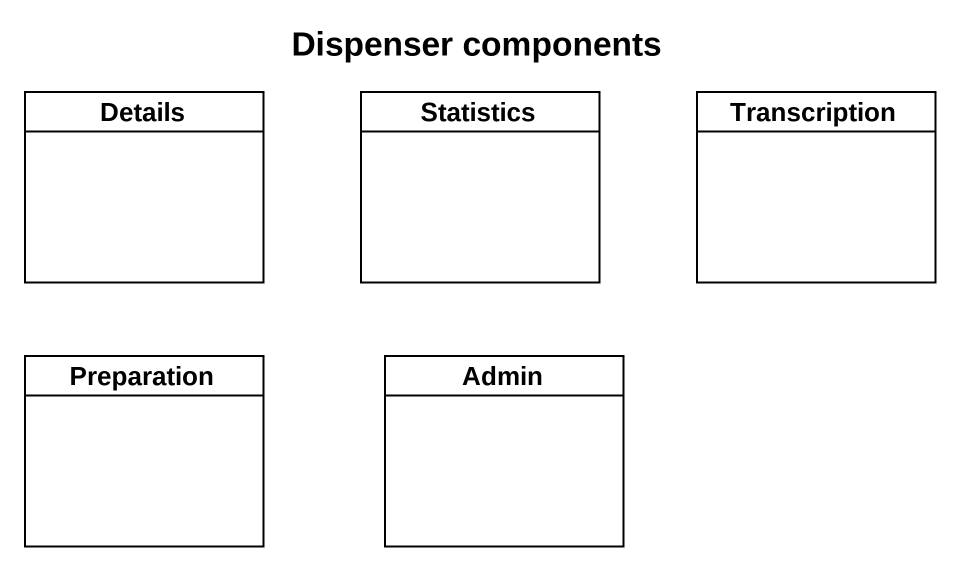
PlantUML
@startuml
title Dispenser components
hide circle
hide empty members
class Details
class Statistics
class Transcription
class Preparation
class Admin
@enduml
